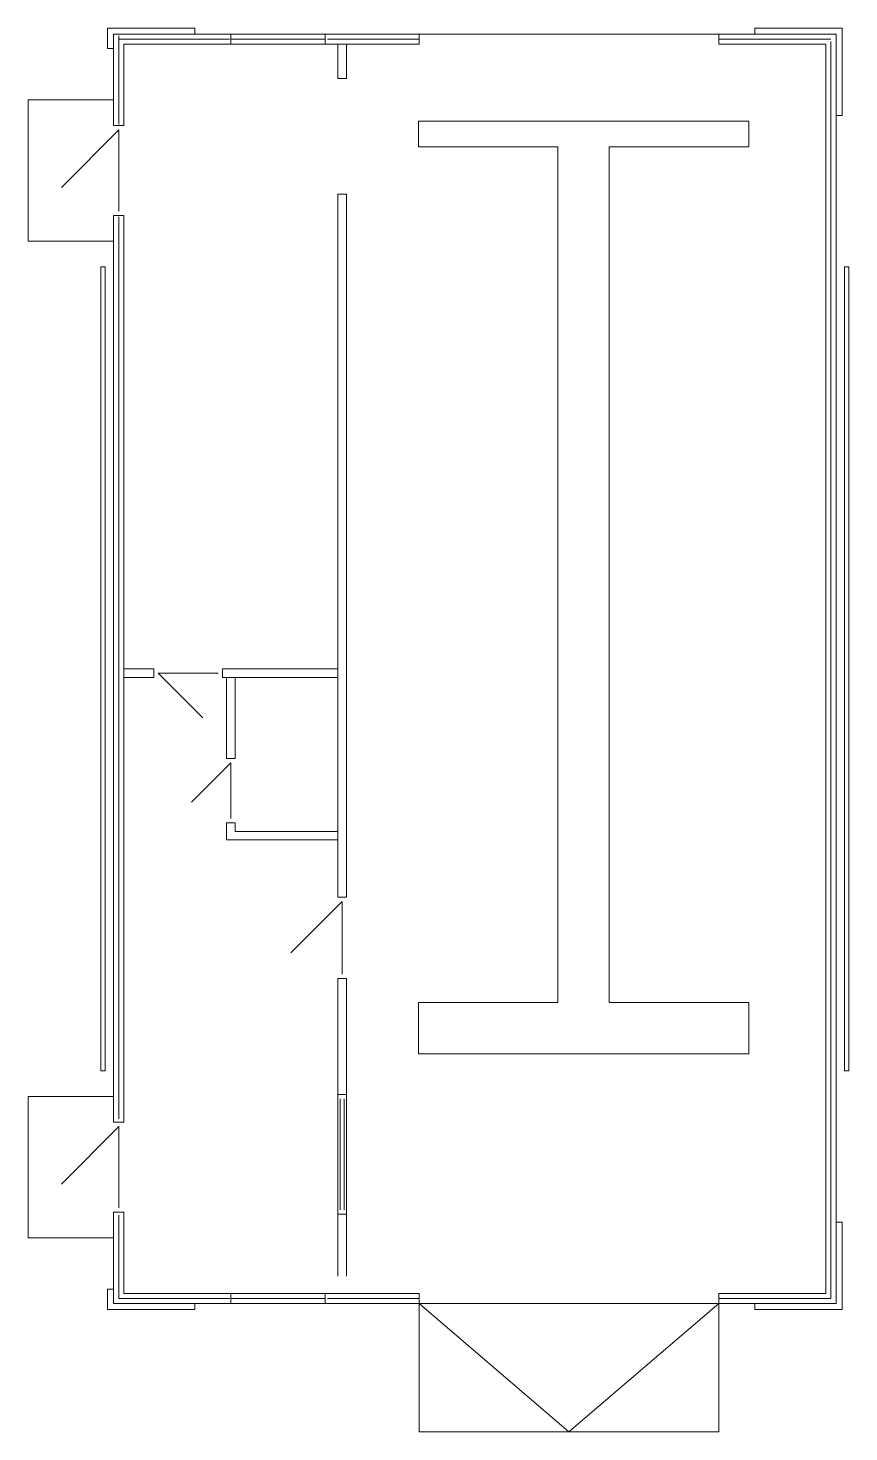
# Model space of a CAD drawing. Header units: metres. Extents: x 4.9 to 14.5, y 9.2 to 25.6.
import ezdxf

# ---------------------------------------------------------------- set-up
doc = ezdxf.new("R2010")
doc.units = ezdxf.units.M
doc.header["$MEASUREMENT"] = 0
doc.layers.add('Стены', color=7, linetype='Continuous', lineweight=13)
doc.layers.add('ЧЕРТЕЖ', color=7, linetype='Continuous', lineweight=0)
doc.linetypes.add('Batt', pattern='A,-0.079,[3,dgnlstyle-ARCHLSTY.shx,S=0.002488,R=0,X=0,Y=0],-0.079', length=0.158)

msp = doc.modelspace()

# ---------------------------------------------------------------- linework, layer by layer
at = {"color": 7, "linetype": 'Continuous', "lineweight": 13}
for p, q in [((6.338, 18.141), (5.988, 18.141)), ((6.338, 18.041), (6.338, 18.141)), ((6.338, 18.041), (5.988, 18.041))]:
    msp.add_line(p, q, dxfattribs=at)
at = {"layer": 'Стены', "color": 7, "linetype": 'Continuous', "lineweight": 13}
for p, q in [((5.798, 25.631), (5.798, 25.391)), ((6.818, 25.631), (5.798, 25.631)), ((6.818, 25.631), (6.818, 25.561)), ((13.358, 25.631), (13.358, 25.561)), ((13.358, 25.631), (14.378, 25.631)), ((14.378, 25.631), (14.378, 24.611)), ((5.868, 25.561), (5.868, 24.491)), ((5.868, 25.561), (7.238, 25.561)), ((5.988, 25.441), (5.988, 24.491)), ((5.988, 25.441), (7.238, 25.441)), ((7.238, 25.441), (7.238, 25.561)), ((8.338, 25.441), (8.338, 25.561)), ((8.338, 25.561), (9.438, 25.561)), ((8.338, 25.441), (9.438, 25.441)), ((8.488, 25.041), (8.488, 25.441)), ((8.588, 25.041), (8.588, 25.441)), ((9.438, 25.561), (9.438, 25.441)), ((12.938, 25.561), (12.938, 25.441)), ((12.938, 25.561), (14.308, 25.561)), ((12.938, 25.441), (14.188, 25.441)), ((14.188, 10.841), (14.188, 25.441)), ((14.308, 10.721), (14.308, 25.561)), ((5.798, 25.391), (5.868, 25.391)), ((8.588, 25.041), (8.488, 25.041)), ((5.988, 24.491), (5.868, 24.491)), ((5.868, 24.491), (5.988, 24.491)), ((14.308, 24.611), (14.378, 24.611)), ((8.488, 15.473), (8.488, 23.691)), ((8.588, 23.691), (8.488, 23.691)), ((8.588, 18.041), (8.588, 23.691)), ((5.988, 23.441), (5.868, 23.441)), ((5.868, 23.441), (5.868, 12.841)), ((5.988, 23.441), (5.988, 12.841)), ((7.138, 18.141), (8.488, 18.141)), ((7.138, 18.141), (7.138, 18.041)), ((7.138, 18.041), (8.488, 18.041)), ((7.188, 17.091), (7.188, 18.041)), ((7.288, 17.091), (7.288, 18.041)), ((8.588, 15.473), (8.588, 18.041)), ((7.188, 17.091), (7.288, 17.091)), ((7.188, 16.141), (7.188, 16.341)), ((7.188, 16.341), (7.288, 16.341)), ((7.288, 16.241), (7.288, 16.341)), ((7.188, 16.141), (8.488, 16.141)), ((7.288, 16.241), (8.488, 16.241)), ((8.488, 15.473), (8.588, 15.473)), ((8.488, 14.523), (8.588, 14.523)), ((8.488, 13.166), (8.488, 14.523)), ((8.588, 13.166), (8.588, 14.523)), ((8.488, 13.166), (8.588, 13.166)), ((5.988, 12.841), (5.868, 12.841)), ((5.868, 12.841), (5.988, 12.841)), ((5.868, 11.791), (5.868, 10.721)), ((5.988, 11.791), (5.868, 11.791)), ((5.988, 11.791), (5.988, 10.841)), ((8.488, 11.041), (8.488, 11.766)), ((8.488, 11.766), (8.588, 11.766)), ((8.588, 11.041), (8.588, 11.766)), ((14.308, 11.671), (14.378, 11.671)), ((14.378, 10.651), (14.378, 11.671)), ((5.798, 10.651), (5.798, 10.891)), ((5.798, 10.891), (5.868, 10.891)), ((5.988, 10.841), (7.238, 10.841)), ((7.238, 10.841), (7.238, 10.721)), ((8.338, 10.841), (8.338, 10.721)), ((8.338, 10.841), (9.438, 10.841)), ((9.438, 10.721), (9.438, 10.841)), ((12.938, 10.721), (12.938, 10.841)), ((12.938, 10.841), (14.188, 10.841)), ((5.868, 10.721), (7.238, 10.721)), ((6.818, 10.651), (6.818, 10.721)), ((8.338, 10.721), (9.438, 10.721)), ((12.938, 10.721), (14.308, 10.721)), ((13.358, 10.651), (13.358, 10.721)), ((6.818, 10.651), (5.798, 10.651)), ((13.358, 10.651), (14.378, 10.651))]:
    msp.add_line(p, q, dxfattribs=at)
at = {"layer": 'Стены', "color": 7, "linetype": 'Batt', "lineweight": 0, "ltscale": 0.3}
for p, q in [((5.928, 24.507), (5.928, 25.541)), ((7.222, 25.501), (5.928, 25.501)), ((9.438, 25.501), (8.367, 25.501)), ((12.938, 25.501), (14.248, 25.501)), ((14.248, 25.473), (14.248, 10.781)), ((5.928, 23.424), (5.928, 12.882)), ((5.928, 11.753), (5.928, 10.781)), ((7.222, 10.781), (5.928, 10.781)), ((9.438, 10.781), (8.367, 10.781)), ((12.938, 10.781), (14.248, 10.781))]:
    msp.add_line(p, q, dxfattribs=at)
at = {"layer": 'Стены', "color": 7, "linetype": 'Continuous', "lineweight": 0}
for p, q in [((8.338, 25.561), (7.238, 25.561)), ((7.238, 25.501), (8.338, 25.501)), ((7.238, 25.441), (8.338, 25.441)), ((9.438, 25.561), (12.938, 25.561)), ((4.868, 24.791), (4.868, 23.141)), ((5.868, 24.791), (4.868, 24.791)), ((9.428, 24.541), (13.288, 24.541)), ((5.928, 24.441), (5.257, 23.769)), ((5.928, 23.491), (5.928, 24.441)), ((11.058, 14.241), (11.058, 24.241)), ((11.658, 14.241), (11.658, 24.241)), ((5.868, 23.141), (4.868, 23.141)), ((5.718, 22.841), (5.768, 22.841)), ((7.088, 18.091), (6.388, 18.091)), ((6.388, 18.091), (6.91, 17.57)), ((7.238, 17.041), (6.779, 16.581)), ((7.238, 17.041), (7.238, 16.391)), ((8.538, 15.423), (7.937, 14.822)), ((8.538, 14.573), (8.538, 15.423)), ((9.428, 14.241), (11.058, 14.241)), ((9.428, 14.241), (9.428, 13.641)), ((11.658, 14.241), (13.288, 14.241)), ((13.288, 14.241), (13.288, 13.641)), ((9.428, 13.641), (13.288, 13.641)), ((4.868, 13.141), (4.868, 11.491)), ((5.868, 13.141), (4.868, 13.141)), ((8.488, 11.766), (8.488, 13.166)), ((8.588, 13.166), (8.588, 11.766)), ((8.513, 13.116), (8.513, 11.816)), ((8.563, 11.816), (8.563, 13.116)), ((5.928, 12.791), (5.257, 12.119)), ((5.928, 11.841), (5.928, 12.791)), ((5.868, 11.491), (4.868, 11.491)), ((7.238, 10.841), (8.338, 10.841)), ((7.238, 10.781), (8.338, 10.781)), ((8.338, 10.721), (7.238, 10.721)), ((9.438, 10.721), (12.938, 10.721)), ((9.438, 10.721), (9.438, 9.221)), ((9.438, 10.721), (11.188, 9.221)), ((11.188, 9.221), (12.938, 10.721)), ((12.938, 10.721), (12.938, 9.221)), ((9.438, 9.221), (12.938, 9.221))]:
    msp.add_line(p, q, dxfattribs=at)
at = {"layer": 'ЧЕРТЕЖ', "color": 7, "linetype": 'Continuous', "lineweight": 0}
for p, q in [((9.428, 24.541), (9.428, 24.241)), ((13.288, 24.541), (13.288, 24.241)), ((9.428, 24.241), (11.058, 24.241)), ((11.658, 24.241), (13.288, 24.241)), ((5.768, 13.441), (5.768, 22.841)), ((14.408, 22.841), (14.458, 22.841)), ((14.408, 13.441), (14.408, 22.841)), ((5.718, 13.441), (5.768, 13.441)), ((14.408, 13.441), (14.458, 13.441))]:
    msp.add_line(p, q, dxfattribs=at)
at = {"layer": 'ЧЕРТЕЖ', "color": 7, "linetype": 'Continuous', "lineweight": 13}
for p, q in [((5.718, 13.441), (5.718, 22.841)), ((14.458, 13.441), (14.458, 22.841))]:
    msp.add_line(p, q, dxfattribs=at)

doc.saveas('drawing.dxf')
